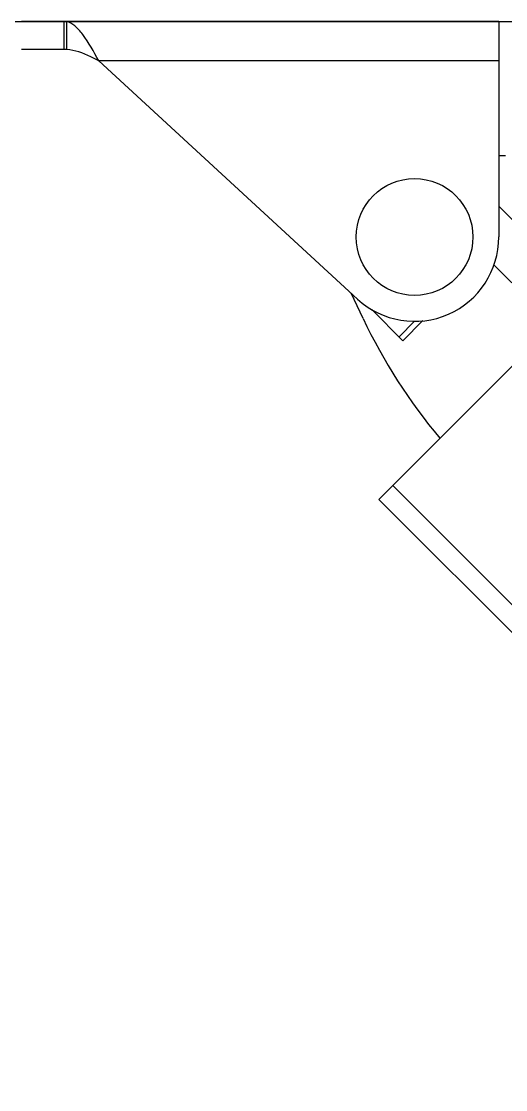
# Model space of a CAD drawing. Extents: x -427546 to -314919, y 698702 to 968782.
# Drawn here: x -420398 to -419957, y 895289 to 896260 of the extents above; entities that cross this region are included whole.
import ezdxf

# ---------------------------------------------------------------- set-up
doc = ezdxf.new("R2010")
doc.units = 0
doc.header["$LTSCALE"] = 1000
doc.header["$MEASUREMENT"] = 0
doc.layers.get('0').update_dxf_attribs({"linetype": 'CONTINUOUS'})
doc.layers.add('BZ', color=2, linetype='CONTINUOUS')

msp = doc.modelspace()

# ---------------------------------------------------------------- linework, layer by layer
for p, q in [((-419963.25, 896260.43), (-420397.68, 896260.43)), ((-420358.58, 896234.87), (-420358.58, 896260.43)), ((-420356.43, 896234.81), (-420356.43, 896260.21)), ((-419963.25, 896260.43), (-419963.25, 896064.39)), ((-420358.58, 896234.87), (-420397.68, 896234.87)), ((-419963.25, 896224.65), (-420327.3, 896224.65)), ((-420091.83, 896007.97), (-420327.3, 896224.65)), ((-419963.25, 896138.48), (-419957.05, 896138.48)), ((-419758.03, 895887.3), (-419963.25, 896092.53)), ((-419786.94, 895858.39), (-419967.66, 896039.11)), ((-420086.8, 895990.41), (-420097.74, 896013.41)), ((-420078.93, 895998.59), (-420050.47, 895970.13)), ((-420039.93, 895987.9), (-420054.08, 895973.75)), ((-420032.27, 895988.34), (-420050.47, 895970.13)), ((-419924.27, 895974.04), (-420072.44, 895825.86)), ((-418449, 894227.72), (-420059.79, 895838.51)), ((-418461.65, 894215.07), (-420072.44, 895825.86))]:
    msp.add_line(p, q)
msp.add_circle((-420039.92, 896064.39), 53.11)
for centre, radius, start, end in [((-420358.61, 896196.69), 38.18, 86.72894, 89.95881), ((-420039.92, 896064.39), 76.66, 227.37964, 0), ((-419625.22, 896209.86), 511.1, 205.42767, 219.9808)]:
    msp.add_arc(centre, radius, start, end)
msp.add_open_spline([(-420356.43, 896260.21), (-420357.14, 896260.35), (-420357.86, 896260.43), (-420358.58, 896260.43)], degree=3)
for points, knots in [([(-420327.3, 896224.65), (-420331.84, 896232.79), (-420338.02, 896244.22), (-420348.07, 896256.26), (-420353.75, 896259.68), (-420356.43, 896260.21)], [0, 0, 0, 0, 0.595771, 0.825429, 1, 1, 1, 1]), ([(-420327.3, 896224.65), (-420329.71, 896225.89), (-420338.84, 896230.59), (-420348.84, 896234.38), (-420356.43, 896234.81)], [0, 0, 0, 0, 0.263255, 1, 1, 1, 1])]:
    msp.add_open_spline(points, degree=3, knots=knots)
at = {"layer": 'BZ'}
msp.add_line((-420789.95, 896260.43), (-411354.95, 896260.43), dxfattribs=at)

doc.saveas('drawing.dxf')
